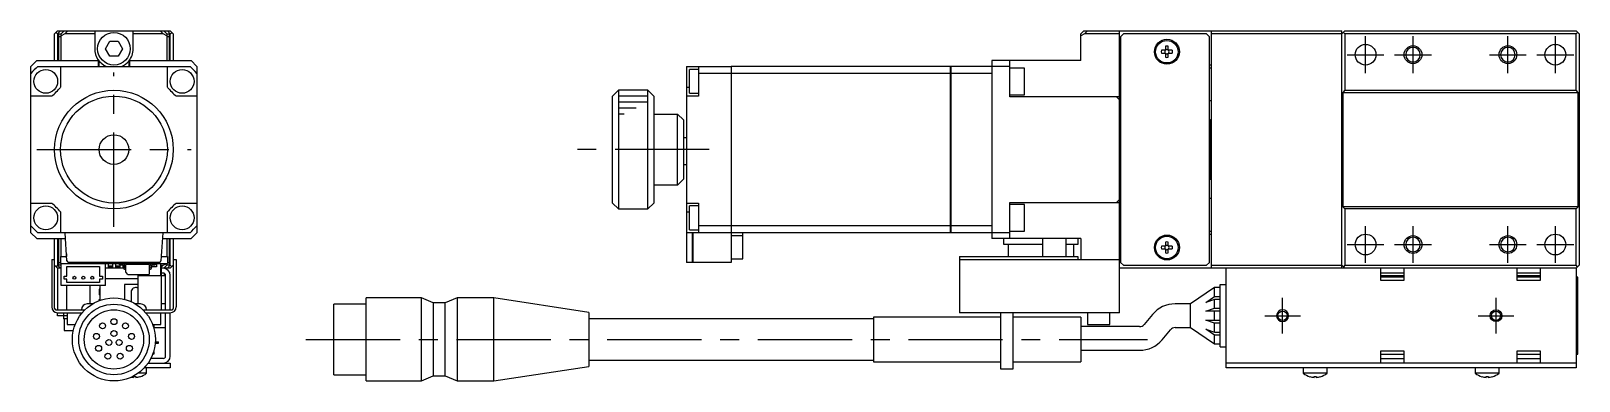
# Model space of a CAD drawing. Extents: x -1 to 551, y -8 to 181.
# Drawn here: x 289.6 to 550.6, y 67.5 to 126.5 of the extents above; entities that cross this region are included whole.
import ezdxf

# ---------------------------------------------------------------- set-up
doc = ezdxf.new("R2010")
doc.units = 0
doc.header["$LTSCALE"] = 0.5
doc.linetypes.add('CENTER', pattern=[50.8, 31.75, -6.35, 6.35, -6.35])
for name, color, linetype in [('MSM_CENTER', 1, 'CENTER'), ('MSM_CONTINUOUS', 7, 'CONTINUOUS'), ('MSM_NARROW', 5, 'CONTINUOUS')]:
    doc.layers.add(name, color=color, linetype=linetype)

msp = doc.modelspace()

# ---------------------------------------------------------------- linework, layer by layer
at = {"layer": 'MSM_CENTER'}
for p, q in [((514.61, 119.38), (514.61, 125.58)), ((522.61, 119.38), (522.61, 125.58)), ((538.61, 119.38), (538.61, 125.58)), ((546.61, 119.38), (546.61, 125.58)), ((511.51, 122.48), (517.71, 122.48)), ((519.51, 122.48), (525.71, 122.48)), ((535.51, 122.48), (541.71, 122.48)), ((543.51, 122.48), (549.71, 122.48)), ((303.56, 93.48), (303.56, 119.48)), ((290.56, 106.48), (316.56, 106.48)), ((403.93, 106.48), (380.37, 106.48)), ((514.61, 87.38), (514.61, 93.58)), ((522.61, 87.38), (522.61, 93.58)), ((538.61, 87.38), (538.61, 93.58)), ((546.61, 87.38), (546.61, 93.58)), ((511.51, 90.48), (517.71, 90.48)), ((519.51, 90.48), (525.71, 90.48)), ((535.51, 90.48), (541.71, 90.48)), ((543.51, 90.48), (549.71, 90.48)), ((500.61, 75.48), (500.61, 81.48)), ((536.61, 75.48), (536.61, 81.48)), ((497.61, 78.48), (503.61, 78.48)), ((533.61, 78.48), (539.61, 78.48)), ((335.94, 74.48), (477.86, 74.48))]:
    msp.add_line(p, q, dxfattribs=at)
at = {"layer": 'MSM_CONTINUOUS'}
for p, q in [((293.56, 125.98), (294.06, 126.48)), ((293.56, 121.48), (293.56, 125.98)), ((293.81, 126.23), (294.06, 125.98)), ((294.56, 126.48), (294.06, 125.98)), ((294.06, 126.48), (313.06, 126.48)), ((294.06, 125.98), (294.06, 121.48)), ((294.26, 125.98), (294.66, 125.98)), ((294.26, 121.48), (294.26, 125.98)), ((294.66, 125.48), (294.26, 125.48)), ((294.66, 125.98), (295.16, 126.48)), ((295.28, 125.98), (294.66, 125.67)), ((294.66, 121.48), (294.66, 125.98)), ((295.06, 126.38), (295.06, 126.48)), ((295.78, 126.48), (295.28, 125.98)), ((300.31, 125.98), (295.28, 125.98)), ((300.31, 126.48), (300.31, 123.48)), ((306.81, 123.48), (306.81, 126.48)), ((311.85, 125.98), (306.81, 125.98)), ((311.85, 125.98), (311.35, 126.48)), ((312.46, 125.67), (311.85, 125.98)), ((311.96, 126.48), (312.46, 125.98)), ((312.06, 126.38), (312.06, 126.48)), ((312.46, 125.98), (312.86, 125.98)), ((312.46, 125.98), (312.46, 121.48)), ((312.86, 125.48), (312.46, 125.48)), ((313.06, 125.98), (312.56, 126.48)), ((312.86, 125.98), (312.86, 121.48)), ((313.56, 125.98), (313.06, 126.48)), ((313.06, 125.98), (313.31, 126.23)), ((313.06, 121.48), (313.06, 125.98)), ((313.56, 125.98), (313.56, 121.48)), ((466.61, 125.98), (467.11, 126.48)), ((467.22, 125.98), (466.61, 125.67)), ((466.61, 121.48), (466.61, 125.98)), ((467.11, 126.48), (510.61, 126.48)), ((467.72, 126.48), (467.22, 125.98)), ((473.11, 125.98), (467.22, 125.98)), ((473.11, 78.98), (473.11, 126.48)), ((473.81, 125.98), (473.31, 125.48)), ((473.31, 125.48), (473.31, 87.48)), ((487.81, 125.98), (473.81, 125.98)), ((488.31, 125.48), (487.81, 125.98)), ((488.31, 87.48), (488.31, 125.48)), ((488.61, 86.48), (488.61, 126.48)), ((510.61, 125.98), (488.61, 125.98)), ((510.61, 125.98), (511.11, 126.48)), ((510.61, 86.48), (510.61, 126.48)), ((510.86, 126.23), (511.11, 125.98)), ((511.11, 126.48), (550.11, 126.48)), ((550.11, 125.98), (511.11, 125.98)), ((511.11, 125.98), (511.11, 116.48)), ((550.11, 126.48), (550.61, 125.98)), ((550.11, 125.98), (550.36, 126.23)), ((550.11, 116.48), (550.11, 125.98)), ((550.61, 125.98), (550.61, 86.98)), ((302.12, 123.48), (302.84, 124.73)), ((302.84, 122.23), (302.12, 123.48)), ((302.84, 124.73), (304.29, 124.73)), ((304.29, 124.73), (305.01, 123.48)), ((305.01, 123.48), (304.29, 122.23)), ((480.87, 123.22), (480.19, 123.22)), ((480.19, 122.74), (480.87, 122.74)), ((480.87, 123.89), (480.87, 123.22)), ((480.87, 122.74), (480.87, 122.06)), ((481.35, 123.22), (481.35, 123.89)), ((482.02, 123.22), (481.35, 123.22)), ((481.35, 122.06), (481.35, 122.74)), ((481.35, 122.74), (482.02, 122.74)), ((514.41, 124.21), (514.8, 124.21)), ((546.41, 124.21), (546.8, 124.21)), ((290.56, 121.48), (289.56, 120.48)), ((289.56, 92.48), (289.56, 120.48)), ((290.56, 121.48), (300.96, 121.48)), ((290.72, 120.48), (316.41, 120.48)), ((294.56, 120.48), (294.56, 116.98)), ((300.96, 120.48), (300.96, 121.48)), ((301.07, 120.48), (301.07, 121.39)), ((304.29, 122.23), (302.84, 122.23)), ((306.05, 121.39), (306.05, 120.48)), ((306.16, 121.48), (306.16, 120.48)), ((306.16, 121.48), (316.56, 121.48)), ((312.56, 116.98), (312.56, 120.48)), ((317.56, 120.48), (316.56, 121.48)), ((317.56, 120.48), (317.56, 92.48)), ((400.11, 120.48), (400.11, 87.48)), ((400.11, 120.48), (407.61, 120.48)), ((402.11, 120.48), (402.11, 115.48)), ((407.61, 120.48), (407.61, 87.48)), ((407.61, 120.47), (407.66, 120.47)), ((444.61, 120.48), (407.66, 120.48)), ((407.66, 120.48), (407.66, 88.48)), ((444.61, 92.48), (444.61, 120.48)), ((444.61, 120.47), (444.66, 120.47)), ((444.66, 120.48), (444.66, 92.48)), ((454.61, 120.48), (444.66, 120.48)), ((451.61, 121.48), (451.61, 91.48)), ((466.61, 121.48), (451.61, 121.48)), ((454.61, 115.38), (454.61, 121.48)), ((457.11, 120.23), (454.61, 120.23)), ((457.11, 115.73), (457.11, 120.23)), ((473.31, 120.73), (473.11, 120.73)), ((488.61, 120.73), (488.31, 120.73)), ((488.61, 120.23), (488.31, 120.23)), ((402.11, 119.98), (400.61, 119.98)), ((400.61, 115.98), (400.61, 119.98)), ((407.61, 119.32), (402.11, 119.32)), ((407.61, 119.32), (407.66, 119.32)), ((444.61, 119.32), (407.66, 119.32)), ((444.61, 119.32), (444.66, 119.32)), ((451.61, 119.32), (444.66, 119.32)), ((293.06, 115.48), (289.56, 115.48)), ((317.56, 115.48), (314.06, 115.48)), ((388.61, 116.48), (387.61, 115.48)), ((387.61, 97.48), (387.61, 115.48)), ((388.61, 116.48), (388.61, 96.48)), ((393.61, 116.48), (388.61, 116.48)), ((393.61, 96.48), (393.61, 116.48)), ((394.61, 115.48), (393.61, 116.48)), ((394.61, 115.48), (394.61, 97.48)), ((400.11, 116.98), (400.61, 116.98)), ((402.11, 115.48), (400.11, 115.48)), ((400.61, 115.98), (402.11, 115.98)), ((454.61, 115.73), (457.11, 115.73)), ((473.11, 115.38), (454.61, 115.38)), ((472.61, 115.38), (473.11, 114.88)), ((473.31, 116.48), (473.11, 116.48)), ((473.31, 115.48), (473.11, 115.48)), ((511.11, 116.48), (510.76, 116.13)), ((510.76, 116.13), (510.76, 96.83)), ((510.76, 116.13), (550.46, 116.13)), ((511.11, 116.48), (550.11, 116.48)), ((550.46, 116.13), (550.11, 116.48)), ((550.46, 96.83), (550.46, 116.13)), ((394.61, 112.48), (398.61, 112.48)), ((399.61, 111.48), (398.61, 112.48)), ((398.61, 100.48), (398.61, 112.48)), ((473.31, 113.98), (473.11, 113.98)), ((488.31, 114.73), (488.61, 114.73)), ((399.61, 111.48), (399.61, 101.48)), ((488.41, 111.48), (488.31, 111.48)), ((488.41, 101.48), (488.41, 111.48)), ((488.61, 111.28), (488.41, 111.48)), ((400.11, 108.48), (399.61, 108.48)), ((399.61, 103.98), (400.11, 103.98)), ((398.61, 100.48), (394.61, 100.48)), ((398.61, 100.48), (399.61, 101.48)), ((488.31, 101.48), (488.41, 101.48)), ((488.41, 101.48), (488.61, 101.68)), ((289.56, 97.48), (293.06, 97.48)), ((314.06, 97.48), (317.56, 97.48)), ((387.61, 97.48), (388.61, 96.48)), ((393.61, 96.48), (394.61, 97.48)), ((400.11, 97.48), (402.11, 97.48)), ((400.61, 92.98), (400.61, 96.98)), ((402.11, 96.98), (400.61, 96.98)), ((402.11, 97.48), (402.11, 92.48)), ((454.61, 97.58), (473.11, 97.58)), ((454.61, 91.48), (454.61, 97.58)), ((457.11, 97.23), (454.61, 97.23)), ((457.11, 92.73), (457.11, 97.23)), ((473.11, 98.08), (472.61, 97.58)), ((473.11, 98.98), (473.31, 98.98)), ((473.31, 97.48), (473.11, 97.48)), ((488.61, 98.23), (488.31, 98.23)), ((510.76, 96.83), (511.11, 96.48)), ((550.46, 96.83), (510.76, 96.83)), ((550.11, 96.48), (550.46, 96.83)), ((294.56, 95.98), (294.56, 92.48)), ((312.56, 92.48), (312.56, 95.98)), ((388.61, 96.48), (393.61, 96.48)), ((400.11, 95.98), (400.61, 95.98)), ((473.11, 96.48), (473.31, 96.48)), ((511.11, 96.48), (511.11, 86.98)), ((550.11, 96.48), (511.11, 96.48)), ((550.11, 86.98), (550.11, 96.48)), ((289.56, 92.48), (290.56, 91.48)), ((290.56, 91.48), (295.38, 91.48)), ((316.41, 92.48), (290.72, 92.48)), ((293.56, 79.68), (293.56, 91.48)), ((294.06, 91.48), (294.06, 86.98)), ((294.26, 86.98), (294.26, 91.48)), ((294.66, 88.48), (294.66, 91.48)), ((295.64, 87.75), (295.31, 92.48)), ((311.81, 92.48), (311.48, 87.75)), ((311.74, 91.48), (316.56, 91.48)), ((312.46, 91.48), (312.46, 88.48)), ((312.86, 91.48), (312.86, 86.98)), ((313.06, 86.98), (313.06, 91.48)), ((313.56, 91.48), (313.56, 79.68)), ((316.56, 91.48), (317.56, 92.48)), ((407.61, 92.48), (400.11, 92.48)), ((400.61, 92.98), (402.11, 92.98)), ((401.11, 87.48), (401.11, 92.48)), ((401.16, 92.48), (401.16, 87.48)), ((407.61, 93.63), (402.11, 93.63)), ((407.61, 93.63), (407.66, 93.63)), ((407.61, 92.49), (407.66, 92.49)), ((444.61, 93.63), (407.66, 93.63)), ((444.61, 92.48), (407.66, 92.48)), ((407.66, 91.98), (409.61, 91.98)), ((409.61, 88.08), (409.61, 92.48)), ((444.61, 93.63), (444.66, 93.63)), ((444.61, 92.49), (444.66, 92.49)), ((451.61, 93.63), (444.66, 93.63)), ((454.61, 92.48), (444.66, 92.48)), ((466.61, 91.48), (451.61, 91.48)), ((453.61, 90.48), (453.61, 91.48)), ((454.61, 92.73), (457.11, 92.73)), ((460.11, 91.48), (460.11, 88.48)), ((464.11, 88.48), (464.11, 91.48)), ((466.11, 91.48), (466.11, 90.48)), ((466.61, 91.48), (466.61, 87.98)), ((473.11, 92.23), (473.31, 92.23)), ((488.31, 92.73), (488.61, 92.73)), ((488.31, 92.23), (488.61, 92.23)), ((295.56, 88.9), (295.56, 88.48)), ((311.56, 88.48), (311.56, 88.9)), ((460.11, 90.48), (453.61, 90.48)), ((454.36, 90.48), (454.36, 88.48)), ((466.11, 90.48), (464.11, 90.48)), ((465.36, 90.48), (465.36, 88.48)), ((480.87, 90.22), (480.19, 90.22)), ((480.19, 89.74), (480.87, 89.74)), ((480.87, 90.89), (480.87, 90.22)), ((480.87, 89.74), (480.87, 89.06)), ((481.35, 90.22), (481.35, 90.89)), ((482.02, 90.22), (481.35, 90.22)), ((481.35, 89.06), (481.35, 89.74)), ((481.35, 89.74), (482.02, 89.74)), ((293.06, 87.98), (293.06, 79.98)), ((293.06, 87.98), (293.56, 87.98)), ((293.56, 86.98), (294.06, 86.48)), ((294.06, 86.98), (293.81, 86.73)), ((294.06, 86.98), (294.56, 86.48)), ((294.06, 86.48), (294.06, 79.48)), ((294.64, 86.48), (294.06, 86.48)), ((294.26, 87.48), (294.56, 87.48)), ((294.64, 86.98), (294.26, 86.98)), ((294.56, 88.48), (294.56, 87.28)), ((294.56, 88.48), (295.59, 88.48)), ((294.56, 87.28), (312.56, 87.28)), ((294.64, 83.58), (294.64, 87.28)), ((295.64, 86.78), (301.14, 86.78)), ((295.64, 85.13), (295.64, 86.78)), ((311.18, 87.48), (295.94, 87.48)), ((301.14, 86.78), (301.14, 85.13)), ((302.14, 83.58), (302.14, 87.28)), ((305.16, 86.48), (302.14, 86.48)), ((302.56, 87.28), (302.56, 86.48)), ((303.31, 86.85), (302.56, 86.85)), ((303.31, 86.73), (302.56, 86.73)), ((303.31, 87.28), (303.31, 86.48)), ((303.81, 87.28), (303.81, 86.48)), ((304.56, 86.85), (303.81, 86.85)), ((304.56, 86.73), (303.81, 86.73)), ((304.52, 87.05), (304.52, 87.28)), ((304.52, 87.05), (305.03, 87.05)), ((304.56, 87.05), (304.56, 86.48)), ((304.77, 87.05), (304.77, 87.28)), ((304.83, 87.05), (304.83, 87.28)), ((305.06, 87.28), (305.06, 87.27)), ((305.06, 87.04), (305.06, 86.48)), ((305.13, 86.85), (305.06, 86.85)), ((305.13, 86.73), (305.06, 86.73)), ((305.13, 86.95), (305.13, 86.62)), ((305.36, 86.62), (305.36, 86.95)), ((305.57, 86.85), (305.36, 86.85)), ((305.57, 86.73), (305.36, 86.73)), ((305.46, 86.52), (305.57, 86.52)), ((305.46, 86.29), (305.57, 86.29)), ((305.57, 85.82), (305.57, 87.08)), ((305.67, 87.18), (309.37, 87.18)), ((306.25, 87.28), (306.25, 87.18)), ((306.81, 87.28), (306.81, 87.18)), ((307.66, 87.28), (307.66, 87.18)), ((307.79, 87.28), (307.79, 87.18)), ((309.47, 87.08), (309.47, 85.5)), ((309.68, 86.73), (309.47, 86.73)), ((309.47, 86.52), (309.58, 86.52)), ((309.47, 86.29), (309.58, 86.29)), ((309.68, 86.62), (309.68, 86.95)), ((309.79, 87.28), (309.79, 87.19)), ((309.91, 86.95), (309.91, 86.62)), ((310.74, 86.73), (309.91, 86.73)), ((310.01, 87.05), (310.52, 87.05)), ((310.2, 87.28), (310.2, 87.05)), ((310.27, 87.28), (310.27, 87.05)), ((310.52, 87.28), (310.52, 87.05)), ((310.74, 87.28), (310.74, 86.73)), ((311.46, 85.28), (311.46, 87.28)), ((311.46, 86.98), (311.85, 86.98)), ((311.46, 86.59), (311.85, 86.98)), ((313.06, 86.48), (311.46, 86.48)), ((311.53, 88.48), (312.56, 88.48)), ((311.56, 79.48), (311.56, 86.48)), ((311.85, 86.98), (312.45, 87.28)), ((312.46, 86.98), (311.96, 86.48)), ((312.06, 86.48), (312.06, 86.58)), ((312.46, 87.28), (312.46, 86.98)), ((312.86, 86.98), (312.46, 86.98)), ((312.56, 88.48), (312.56, 87.28)), ((312.56, 87.48), (312.86, 87.48)), ((312.56, 86.48), (313.06, 86.98)), ((313.31, 86.73), (313.06, 86.98)), ((313.06, 86.48), (313.56, 86.98)), ((313.56, 87.98), (314.06, 87.98)), ((314.06, 87.98), (314.06, 79.98)), ((401.11, 87.48), (400.11, 87.48)), ((401.11, 87.53), (401.16, 87.53)), ((407.61, 87.48), (401.16, 87.48)), ((407.66, 88.48), (407.61, 88.48)), ((407.61, 88.08), (409.61, 88.08)), ((446.11, 88.48), (466.11, 88.48)), ((446.11, 88.48), (446.11, 78.98)), ((446.11, 87.98), (473.11, 87.98)), ((466.11, 88.48), (466.11, 87.98)), ((550.11, 86.48), (473.11, 86.48)), ((473.31, 87.48), (473.81, 86.98)), ((473.81, 86.98), (487.81, 86.98)), ((487.81, 86.98), (488.31, 87.48)), ((488.61, 86.98), (510.61, 86.98)), ((491.11, 69.68), (491.11, 86.48)), ((511.11, 86.48), (510.61, 86.98)), ((511.11, 86.98), (510.86, 86.73)), ((511.11, 86.98), (550.11, 86.98)), ((517.11, 86.48), (517.11, 84.48)), ((521.11, 84.48), (521.11, 86.48)), ((540.11, 86.48), (540.11, 84.48)), ((544.11, 84.48), (544.11, 86.48)), ((550.36, 86.73), (550.11, 86.98)), ((550.61, 86.98), (550.11, 86.48)), ((550.11, 86.48), (550.11, 69.68)), ((302.14, 83.58), (294.64, 83.58)), ((295.14, 84.63), (295.14, 85.13)), ((295.14, 85.13), (295.64, 85.13)), ((295.64, 84.63), (295.14, 84.63)), ((295.56, 83.58), (295.56, 79.48)), ((295.64, 84.08), (295.64, 84.63)), ((301.14, 84.08), (295.64, 84.08)), ((299.56, 80.48), (299.56, 83.58)), ((301.14, 85.13), (301.64, 85.13)), ((301.14, 84.63), (301.14, 84.08)), ((301.64, 84.63), (301.14, 84.63)), ((301.16, 83.58), (301.16, 81.23)), ((301.64, 85.13), (301.64, 84.63)), ((302.14, 84.73), (307.56, 84.73)), ((305.36, 83.73), (305.36, 81.24)), ((307.56, 83.73), (305.36, 83.73)), ((305.92, 85.42), (305.6, 85.75)), ((309.37, 85.4), (305.99, 85.4)), ((307.56, 85.4), (307.56, 80.48)), ((307.66, 85.4), (307.66, 85.28)), ((307.66, 85.28), (311.46, 85.28)), ((311.86, 85.68), (311.56, 85.68)), ((312.06, 85.18), (311.56, 85.18)), ((312.06, 85.18), (312.06, 85.62)), ((312.26, 79.48), (312.26, 85.28)), ((313.06, 79.48), (313.06, 85.28)), ((490.11, 73.23), (490.11, 83.73)), ((490.11, 83.73), (491.11, 83.73)), ((521.11, 85.68), (517.11, 85.68)), ((521.11, 85.18), (517.11, 85.18)), ((521.11, 84.98), (517.11, 84.98)), ((517.11, 84.48), (521.11, 84.48)), ((544.11, 85.68), (540.11, 85.68)), ((544.11, 85.18), (540.11, 85.18)), ((544.11, 84.98), (540.11, 84.98)), ((540.11, 84.48), (544.11, 84.48)), ((550.41, 84.98), (550.11, 84.98)), ((550.41, 71.98), (550.41, 84.98)), ((301.16, 82.93), (301.06, 82.93)), ((301.06, 82.93), (301.06, 82.03)), ((301.16, 82.55), (301.06, 82.55)), ((301.16, 82.4), (301.06, 82.4)), ((301.16, 82.03), (301.06, 82.03)), ((301.06, 81.01), (301.06, 81.23)), ((301.06, 81.23), (301.16, 81.23)), ((306.46, 82.48), (306.46, 80.85)), ((355.41, 81.48), (346.11, 81.48)), ((346.11, 67.48), (346.11, 81.48)), ((357.41, 80.63), (355.41, 81.48)), ((355.41, 67.48), (355.41, 81.48)), ((361.41, 81.48), (359.41, 80.63)), ((367.61, 81.48), (361.41, 81.48)), ((361.41, 81.48), (361.41, 67.48)), ((383.61, 79.05), (367.61, 81.48)), ((367.61, 67.48), (367.61, 81.48)), ((489.11, 83.23), (485.11, 80.48)), ((487.65, 80.73), (489.11, 81.73)), ((489.11, 81.23), (487.65, 80.73)), ((490.11, 83.23), (489.11, 83.23)), ((489.11, 81.73), (489.11, 83.23)), ((489.11, 81.73), (490.11, 81.73)), ((490.11, 81.23), (489.11, 81.23)), ((489.11, 79.73), (489.11, 81.23)), ((293.76, 79.48), (298.66, 79.48)), ((294.06, 78.48), (294.06, 78.98)), ((294.06, 78.98), (298.2, 78.98)), ((295.66, 78.48), (294.06, 78.48)), ((295.06, 78.98), (295.06, 77.98)), ((295.66, 78.98), (295.66, 76.98)), ((298.06, 78.98), (298.06, 78.81)), ((299.96, 80.48), (299.06, 80.48)), ((308.06, 80.48), (307.17, 80.48)), ((308.46, 79.48), (313.36, 79.48)), ((308.93, 78.98), (313.06, 78.98)), ((309.06, 78.81), (309.06, 78.98)), ((311.46, 76.98), (311.46, 78.98)), ((312.26, 80.48), (311.56, 80.48)), ((312.26, 71.68), (312.26, 78.98)), ((313.06, 71.68), (313.06, 78.98)), ((346.11, 80.43), (340.61, 80.43)), ((340.61, 68.53), (340.61, 80.43)), ((359.41, 80.63), (357.41, 80.63)), ((357.41, 80.63), (357.41, 68.33)), ((359.41, 68.33), (359.41, 80.63)), ((383.61, 79.05), (383.61, 69.91)), ((473.11, 78.98), (446.11, 78.98)), ((453.11, 69.48), (453.11, 78.98)), ((455.11, 78.98), (455.11, 69.48)), ((467.71, 78.98), (467.71, 76.98)), ((471.51, 76.98), (471.51, 78.98)), ((478.67, 78.69), (477.26, 77)), ((485.11, 80.48), (482.5, 80.48)), ((485.11, 76.48), (485.11, 80.48)), ((487.65, 79.23), (489.11, 79.73)), ((490.11, 79.23), (487.65, 79.23)), ((489.11, 79.73), (490.11, 79.73)), ((489.11, 77.73), (489.11, 79.23)), ((295.66, 77.98), (295.06, 77.98)), ((295.16, 77.98), (295.16, 75.98)), ((295.16, 75.98), (296.73, 75.98)), ((295.66, 76.98), (297.03, 76.98)), ((310.1, 76.98), (311.46, 76.98)), ((310.26, 76.98), (310.26, 76.5)), ((310.27, 76.48), (312.26, 76.48)), ((431.61, 77.98), (383.61, 77.98)), ((431.61, 78.23), (431.61, 70.73)), ((453.11, 78.23), (431.61, 78.23)), ((466.61, 78.23), (455.11, 78.23)), ((466.61, 78.23), (466.61, 70.73)), ((476.49, 76.65), (466.61, 76.65)), ((467.71, 76.98), (471.51, 76.98)), ((480.32, 74.43), (481.74, 76.12)), ((482.5, 76.48), (485.11, 76.48)), ((485.11, 76.48), (489.11, 73.73)), ((489.11, 77.23), (487.65, 77.73)), ((487.65, 77.73), (490.11, 77.73)), ((487.65, 76.23), (489.11, 75.73)), ((489.11, 75.23), (487.65, 76.23)), ((490.11, 77.23), (489.11, 77.23)), ((489.11, 75.73), (489.11, 77.23)), ((489.11, 75.73), (490.11, 75.73)), ((310.54, 73.85), (311.06, 73.85)), ((310.55, 74.1), (311.06, 74.1)), ((311.06, 73.85), (311.06, 74.1)), ((490.11, 75.23), (489.11, 75.23)), ((489.11, 73.73), (489.11, 75.23)), ((489.11, 73.73), (490.11, 73.73)), ((490.11, 73.23), (491.11, 73.23)), ((311.86, 71.28), (309.79, 71.28)), ((310.26, 71.98), (310.1, 71.98)), ((310.26, 72.45), (310.26, 71.98)), ((383.61, 70.98), (431.61, 70.98)), ((431.61, 70.73), (453.11, 70.73)), ((455.11, 70.73), (466.61, 70.73)), ((466.61, 72.65), (476.49, 72.65)), ((521.11, 72.48), (517.11, 72.48)), ((517.11, 72.48), (517.11, 70.48)), ((517.11, 71.98), (521.11, 71.98)), ((517.11, 71.28), (521.11, 71.28)), ((521.11, 70.48), (521.11, 72.48)), ((544.11, 72.48), (540.11, 72.48)), ((540.11, 72.48), (540.11, 70.48)), ((540.11, 71.98), (544.11, 71.98)), ((540.11, 71.28), (544.11, 71.28)), ((544.11, 70.48), (544.11, 72.48)), ((550.11, 71.98), (550.41, 71.98)), ((306.88, 68.21), (307.24, 68.21)), ((306.88, 68.09), (306.88, 68.21)), ((307.24, 68.21), (307.24, 68.09)), ((309.06, 68.78), (307.63, 68.78)), ((307.95, 68.21), (307.95, 68.2)), ((313.06, 69.68), (308.66, 69.68)), ((309.06, 68.78), (309.06, 69.68)), ((309.31, 70.48), (313.06, 70.48)), ((313.06, 70.48), (313.06, 69.68)), ((340.61, 68.53), (346.11, 68.53)), ((355.41, 67.48), (357.41, 68.33)), ((357.41, 68.33), (359.41, 68.33)), ((359.41, 68.33), (361.41, 67.48)), ((367.61, 67.48), (383.61, 69.91)), ((455.11, 69.48), (453.11, 69.48)), ((550.11, 70.48), (491.11, 70.48)), ((550.11, 69.68), (491.11, 69.68)), ((504.11, 69.68), (504.11, 68.78)), ((508.11, 68.78), (504.11, 68.78)), ((505.22, 68.2), (505.22, 68.21)), ((505.93, 68.21), (506.29, 68.21)), ((505.93, 68.09), (505.93, 68.21)), ((506.29, 68.21), (506.29, 68.09)), ((506.99, 68.21), (506.99, 68.2)), ((508.11, 68.78), (508.11, 69.68)), ((533.11, 69.68), (533.11, 68.78)), ((537.11, 68.78), (533.11, 68.78)), ((534.22, 68.2), (534.22, 68.21)), ((534.93, 68.21), (535.29, 68.21)), ((534.93, 68.09), (534.93, 68.21)), ((535.29, 68.21), (535.29, 68.09)), ((535.99, 68.21), (535.99, 68.2)), ((537.11, 68.78), (537.11, 69.68)), ((346.11, 67.48), (355.41, 67.48)), ((361.41, 67.48), (367.61, 67.48))]:
    msp.add_line(p, q, dxfattribs=at)
for centre, radius in [((303.56, 123.48), 2.75), ((481.11, 122.98), 2.1), ((481.11, 122.98), 1.9), ((514.61, 122.48), 1.75), ((546.61, 122.48), 1.75), ((292.06, 117.98), 2), ((315.06, 117.98), 2), ((303.56, 106.48), 10), ((303.56, 106.48), 9), ((303.56, 106.48), 2.5), ((292.06, 94.98), 2), ((315.06, 94.98), 2), ((481.11, 89.98), 2.1), ((481.11, 89.98), 1.9), ((514.61, 90.48), 1.75), ((546.61, 90.48), 1.75), ((296.89, 84.88), 0.25), ((298.39, 84.88), 0.25), ((299.89, 84.88), 0.25), ((303.56, 74.48), 7), ((303.56, 74.48), 5.95), ((303.56, 74.48), 5), ((500.61, 78.48), 0.783), ((536.61, 78.48), 0.783), ((301.64, 76.77), 0.5), ((303.56, 77.48), 0.5), ((303.56, 75.48), 0.5), ((305.49, 76.77), 0.5), ((300.61, 75), 0.5), ((300.97, 72.98), 0.5), ((302.7, 73.98), 0.5), ((304.43, 73.98), 0.5), ((306.16, 72.98), 0.5), ((306.52, 75), 0.5), ((302.54, 71.66), 0.5), ((304.59, 71.66), 0.5)]:
    msp.add_circle(centre, radius, dxfattribs=at)
at = {"layer": 'MSM_CONTINUOUS', "extrusion": (0, 0, -1)}
for centre in [(-522.61, 122.48), (-538.61, 122.48), (-522.61, 90.48), (-538.61, 90.48)]:
    msp.add_circle(centre, 1.23, dxfattribs=at)
at = {"layer": 'MSM_CONTINUOUS'}
for centre, radius, start, end in [((303.56, 123.48), 3.25, 180, 247.388), ((303.56, 123.48), 3.25, 319.9955, 0), ((481.11, 122.98), 0.95, 165.3667, 194.6333), ((481.11, 122.98), 0.365, 138.8496, 221.1504), ((481.11, 122.98), 0.95, 75.3667, 104.6333), ((481.11, 122.98), 0.365, 48.8496, 131.1504), ((481.11, 122.98), 0.365, 228.8496, 311.1504), ((481.11, 122.98), 0.365, 318.8496, 41.1504), ((481.11, 122.98), 0.95, 345.3667, 14.6333), ((303.56, 106.48), 19, 132.5369, 137.4631), ((303.56, 123.48), 3.25, 292.6131, 319.9951), ((303.56, 106.48), 19, 42.5369, 47.4631), ((481.11, 122.98), 0.95, 255.3667, 284.6333), ((280.4, 129.64), 19, 311.7998, 318.2002), ((326.73, 129.64), 19, 221.7998, 228.2002), ((280.4, 83.31), 19, 41.7998, 48.2002), ((326.73, 83.31), 19, 131.7998, 138.2002), ((303.56, 106.48), 19, 222.5369, 227.4631), ((303.56, 106.48), 19, 312.5369, 317.4631), ((481.11, 89.98), 0.95, 165.3667, 194.6333), ((481.11, 89.98), 0.365, 138.8496, 221.1504), ((481.11, 89.98), 0.95, 75.3667, 104.6333), ((481.11, 89.98), 0.365, 48.8496, 131.1504), ((481.11, 89.98), 0.365, 228.8496, 311.1504), ((481.11, 89.98), 0.95, 255.3667, 284.6333), ((481.11, 89.98), 0.365, 318.8496, 41.1504), ((481.11, 89.98), 0.95, 345.3667, 14.6333), ((295.94, 87.78), 0.3, 184, 270), ((305.03, 86.95), 0.33, 0, 90), ((305.03, 86.95), 0.1, 0, 90), ((305.46, 86.62), 0.33, 180, 270), ((305.46, 86.62), 0.1, 180, 270), ((305.67, 87.08), 0.1, 90, 180), ((309.37, 87.08), 0.1, 0, 90), ((309.58, 86.62), 0.1, 270, 0), ((309.58, 86.62), 0.33, 270, 0), ((310.01, 86.95), 0.33, 90, 180), ((310.01, 86.95), 0.1, 90, 180), ((311.18, 87.78), 0.3, 270, 356), ((311.86, 85.28), 1.2, 0, 90), ((305.67, 85.82), 0.1, 180, 225), ((305.99, 85.5), 0.1, 225, 270), ((309.37, 85.5), 0.1, 270, 0), ((311.86, 85.28), 0.4, 0, 90), ((307.21, 82.48), 0.75, 62.1818, 180), ((294.06, 79.98), 1, 180, 270), ((293.76, 79.68), 0.2, 180, 270), ((299.06, 79.48), 1, 90, 180), ((308.06, 79.48), 1, 0, 90), ((313.06, 79.98), 1, 270, 0), ((313.36, 79.68), 0.2, 270, 0), ((482.5, 75.48), 5, 90, 140), ((476.49, 77.65), 1, 270, 320), ((482.5, 75.48), 1, 90, 140), ((476.49, 77.65), 5, 270, 320), ((311.86, 71.68), 0.4, 270, 0), ((311.86, 71.68), 1.2, 270, 0), ((299.06, 70.48), 1, 208.9988, 234.2683), ((307.06, 71.28), 3.19, 260.1099, 266.7703), ((307.06, 71.28), 3.19, 273.2297, 286.1067), ((307.06, 71.28), 3.2, 286.1225, 308.6822), ((308.06, 70.48), 1, 306.8699, 331.0012), ((506.11, 71.28), 3.2, 231.3178, 253.8775), ((506.11, 71.28), 3.19, 253.8933, 266.7703), ((506.11, 71.28), 3.19, 273.2297, 286.1067), ((506.11, 71.28), 3.2, 286.1225, 308.6822), ((535.11, 71.28), 3.2, 231.3178, 253.8775), ((535.11, 71.28), 3.19, 253.8933, 266.7703), ((535.11, 71.28), 3.19, 273.2297, 286.1067), ((535.11, 71.28), 3.2, 286.1225, 308.6822)]:
    msp.add_arc(centre, radius, start, end, dxfattribs=at)
at = {"layer": 'MSM_NARROW'}
for p, q in [((393.61, 115.48), (388.61, 115.48)), ((393.61, 114.48), (388.61, 114.48)), ((391.61, 113.48), (388.61, 113.48)), ((389.61, 112.48), (388.61, 112.48))]:
    msp.add_line(p, q, dxfattribs=at)
for centre, radius in [((522.61, 122.48), 1.5), ((538.61, 122.48), 1.5), ((522.61, 90.48), 1.5), ((538.61, 90.48), 1.5), ((536.61, 78.48), 1)]:
    msp.add_circle(centre, radius, dxfattribs=at)
at = {"layer": 'MSM_NARROW', "extrusion": (0, 0, -1)}
msp.add_circle((-500.61, 78.48), 1, dxfattribs=at)

doc.saveas('drawing.dxf')
